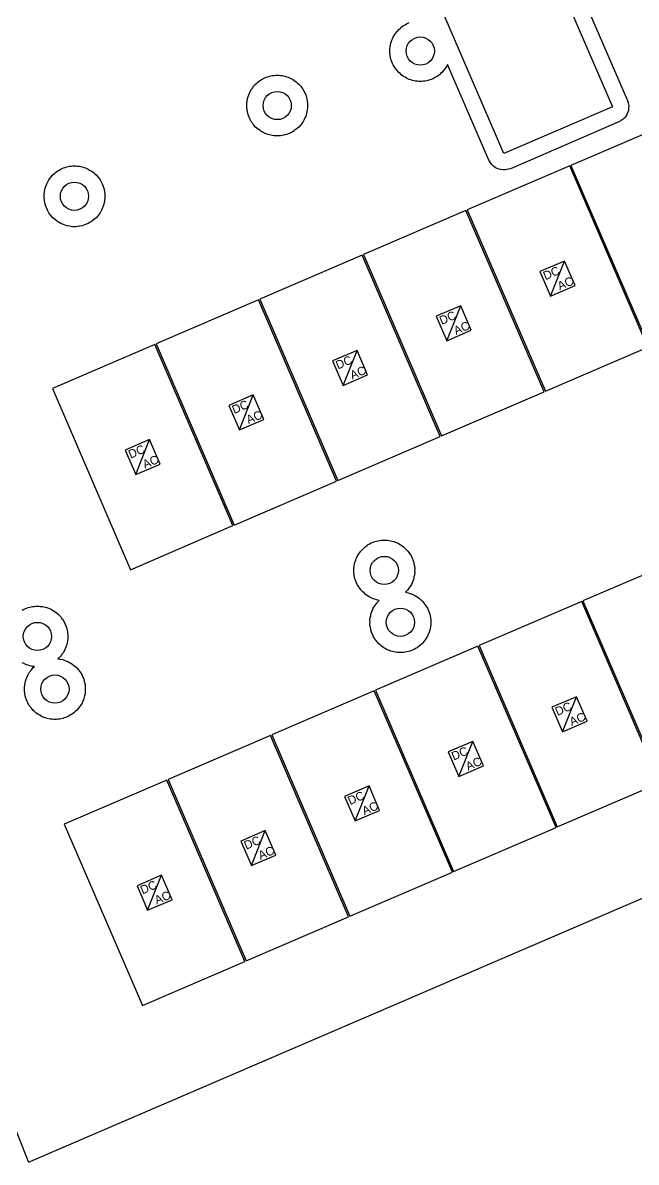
# Model space of a CAD drawing. Header units: feet. Extents: x -179 to 31, y -22 to 191.
# Drawn here: x -46.22 to -27.37, y 51.33 to 86.37 of the extents above; entities that cross this region are included whole.
import ezdxf

# ---------------------------------------------------------------- set-up
doc = ezdxf.new("R2010")
doc.units = ezdxf.units.FT
for name, color, linetype in [('Buildings', 7, 'CONTINUOUS'), ('Modules', 7, 'CONTINUOUS'), ('Obstructions', 7, 'CONTINUOUS'), ('Setbacks', 7, 'CONTINUOUS')]:
    doc.layers.add(name, color=color, linetype=linetype)

msp = doc.modelspace()

# ---------------------------------------------------------------- linework, layer by layer
at = {"layer": 'Buildings', "color": 252}
for p, q in [((-65.843, 100.936), (-46.04, 51.328)), ((-46.04, 51.328), (-7.064, 68.106))]:
    msp.add_line(p, q, dxfattribs=at)
at = {"layer": 'Modules', "color": 254}
for p, q in [((-26.222, 83.34), (-29.371, 81.984)), ((-29.409, 81.97), (-32.558, 80.615)), ((-27.008, 76.394), (-29.409, 81.97)), ((-29.371, 81.984), (-26.971, 76.408)), ((-32.558, 80.615), (-30.157, 75.038)), ((-32.599, 80.597), (-35.748, 79.241)), ((-30.198, 75.021), (-32.599, 80.597)), ((-35.785, 79.224), (-38.934, 77.868)), ((-33.385, 73.648), (-35.785, 79.224)), ((-35.748, 79.241), (-33.347, 73.665)), ((-29.569, 79.043), (-30.322, 78.719)), ((-29.998, 77.966), (-29.569, 79.043)), ((-29.244, 78.29), (-29.569, 79.043)), ((-30.322, 78.719), (-29.998, 77.966)), ((-29.998, 77.966), (-29.244, 78.29)), ((-38.972, 77.854), (-42.121, 76.499)), ((-36.571, 72.278), (-38.972, 77.854)), ((-38.934, 77.868), (-36.534, 72.292)), ((-32.758, 77.67), (-33.512, 77.346)), ((-33.187, 76.592), (-32.758, 77.67)), ((-32.434, 76.917), (-32.758, 77.67)), ((-33.512, 77.346), (-33.187, 76.592)), ((-33.187, 76.592), (-32.434, 76.917)), ((-42.159, 76.481), (-45.308, 75.125)), ((-39.758, 70.905), (-42.159, 76.481)), ((-42.121, 76.499), (-39.72, 70.922)), ((-35.945, 76.297), (-36.698, 75.972)), ((-36.374, 75.219), (-35.945, 76.297)), ((-35.621, 75.543), (-35.945, 76.297)), ((-30.157, 75.038), (-27.008, 76.394)), ((-36.698, 75.972), (-36.374, 75.219)), ((-36.374, 75.219), (-35.621, 75.543)), ((-45.308, 75.125), (-42.907, 69.549)), ((-33.347, 73.665), (-30.198, 75.021)), ((-39.132, 74.927), (-39.885, 74.603)), ((-39.561, 73.849), (-39.132, 74.927)), ((-38.807, 74.174), (-39.132, 74.927)), ((-39.885, 74.603), (-39.561, 73.849)), ((-39.561, 73.849), (-38.807, 74.174)), ((-36.534, 72.292), (-33.385, 73.648)), ((-42.318, 73.554), (-43.072, 73.23)), ((-42.747, 72.476), (-42.318, 73.554)), ((-41.994, 72.801), (-42.318, 73.554)), ((-43.072, 73.23), (-42.747, 72.476)), ((-42.747, 72.476), (-41.994, 72.801)), ((-39.72, 70.922), (-36.571, 72.278)), ((-42.907, 69.549), (-39.758, 70.905)), ((-25.855, 69.944), (-29.004, 68.588)), ((-29.041, 68.57), (-32.19, 67.215)), ((-26.641, 62.994), (-29.041, 68.57)), ((-29.004, 68.588), (-26.603, 63.012)), ((-32.228, 67.197), (-35.377, 65.841)), ((-29.827, 61.621), (-32.228, 67.197)), ((-32.19, 67.215), (-29.79, 61.638)), ((-35.415, 65.828), (-38.564, 64.472)), ((-33.014, 60.251), (-35.415, 65.828)), ((-35.377, 65.841), (-32.976, 60.265)), ((-29.201, 65.643), (-29.954, 65.319)), ((-29.63, 64.566), (-29.201, 65.643)), ((-28.877, 64.89), (-29.201, 65.643)), ((-29.954, 65.319), (-29.63, 64.566)), ((-29.63, 64.566), (-28.877, 64.89)), ((-38.604, 64.454), (-41.753, 63.099)), ((-36.204, 58.878), (-38.604, 64.454)), ((-38.564, 64.472), (-36.163, 58.896)), ((-32.388, 64.27), (-33.141, 63.946)), ((-32.817, 63.192), (-32.388, 64.27)), ((-32.063, 63.517), (-32.388, 64.27)), ((-33.141, 63.946), (-32.817, 63.192)), ((-32.817, 63.192), (-32.063, 63.517)), ((-41.791, 63.081), (-44.94, 61.725)), ((-39.39, 57.505), (-41.791, 63.081)), ((-41.753, 63.099), (-39.353, 57.522)), ((-35.574, 62.9), (-36.328, 62.576)), ((-36.003, 61.823), (-35.574, 62.9)), ((-35.25, 62.147), (-35.574, 62.9)), ((-29.79, 61.638), (-26.641, 62.994)), ((-36.328, 62.576), (-36.003, 61.823)), ((-36.003, 61.823), (-35.25, 62.147)), ((-44.94, 61.725), (-42.539, 56.149)), ((-38.764, 61.527), (-39.517, 61.203)), ((-39.193, 60.449), (-38.764, 61.527)), ((-38.44, 60.774), (-38.764, 61.527)), ((-32.976, 60.265), (-29.827, 61.621)), ((-39.517, 61.203), (-39.193, 60.449)), ((-39.193, 60.449), (-38.44, 60.774)), ((-41.951, 60.154), (-42.704, 59.83)), ((-42.38, 59.076), (-41.951, 60.154)), ((-41.626, 59.401), (-41.951, 60.154)), ((-36.163, 58.896), (-33.014, 60.251)), ((-42.704, 59.83), (-42.38, 59.076)), ((-42.38, 59.076), (-41.626, 59.401)), ((-39.353, 57.522), (-36.204, 58.878)), ((-42.539, 56.149), (-39.39, 57.505))]:
    msp.add_line(p, q, dxfattribs=at)
at = {"layer": 'Obstructions', "color": 252}
for p, q in [((-30.983, 90.484), (-28.096, 83.782)), ((-31.429, 82.346), (-34.315, 89.048)), ((-28.096, 83.782), (-31.429, 82.346))]:
    msp.add_line(p, q, dxfattribs=at)
for centre in [(-34, 85.502), (-38.398, 83.826), (-44.628, 81.035), (-35.106, 69.527), (-34.613, 67.935), (-45.766, 67.497), (-45.229, 65.879)]:
    msp.add_circle(centre, 0.434, dxfattribs=at)
at = {"layer": 'Setbacks', "color": 2}
for p, q in [((-30.52, 90.683), (-27.634, 83.981)), ((-34.624, 86.195), (-34.587, 86.231)), ((-34.587, 86.231), (-34.586, 86.232)), ((-34.586, 86.232), (-34.513, 86.285)), ((-34.513, 86.285), (-34.512, 86.285)), ((-34.512, 86.285), (-34.466, 86.309)), ((-34.466, 86.309), (-34.422, 86.337)), ((-34.422, 86.338), (-34.339, 86.375)), ((-34.422, 86.337), (-34.422, 86.338)), ((-34.875, 85.835), (-34.851, 85.881)), ((-34.851, 85.881), (-34.833, 85.93)), ((-34.833, 85.93), (-34.832, 85.93)), ((-34.832, 85.93), (-34.787, 86.009)), ((-34.787, 86.009), (-34.754, 86.05)), ((-34.787, 86.009), (-34.787, 86.009)), ((-34.754, 86.05), (-34.725, 86.093)), ((-34.725, 86.094), (-34.664, 86.161)), ((-34.725, 86.093), (-34.725, 86.094)), ((-34.664, 86.162), (-34.624, 86.195)), ((-34.664, 86.161), (-34.664, 86.162)), ((-34.935, 85.555), (-34.925, 85.645)), ((-34.935, 85.554), (-34.935, 85.555)), ((-34.932, 85.502), (-34.935, 85.554)), ((-34.925, 85.645), (-34.912, 85.696)), ((-34.925, 85.645), (-34.925, 85.645)), ((-34.912, 85.696), (-34.903, 85.747)), ((-34.903, 85.748), (-34.875, 85.834)), ((-34.903, 85.747), (-34.903, 85.748)), ((-34.875, 85.834), (-34.875, 85.835)), ((-34.935, 85.45), (-34.932, 85.502)), ((-34.935, 85.449), (-34.935, 85.45)), ((-34.925, 85.359), (-34.935, 85.449)), ((-34.912, 85.308), (-34.925, 85.359)), ((-34.925, 85.359), (-34.925, 85.359)), ((-34.903, 85.257), (-34.912, 85.308)), ((-34.903, 85.256), (-34.903, 85.257)), ((-34.875, 85.17), (-34.903, 85.256)), ((-34.875, 85.169), (-34.875, 85.17)), ((-34.851, 85.123), (-34.875, 85.169)), ((-34.833, 85.074), (-34.851, 85.123)), ((-34.832, 85.074), (-34.833, 85.074)), ((-34.787, 84.995), (-34.832, 85.074)), ((-34.754, 84.954), (-34.787, 84.995)), ((-34.787, 84.995), (-34.787, 84.995)), ((-34.725, 84.91), (-34.754, 84.954)), ((-34.664, 84.843), (-34.725, 84.91)), ((-34.725, 84.91), (-34.725, 84.91)), ((-34.664, 84.842), (-34.664, 84.843)), ((-34.624, 84.809), (-34.664, 84.842)), ((-34.587, 84.773), (-34.624, 84.809)), ((-33.376, 84.809), (-33.413, 84.773)), ((-33.336, 84.842), (-33.376, 84.809)), ((-33.275, 84.91), (-33.336, 84.843)), ((-33.336, 84.843), (-33.336, 84.842)), ((-33.274, 84.91), (-33.275, 84.91)), ((-33.246, 84.954), (-33.274, 84.91)), ((-33.213, 84.995), (-33.246, 84.954)), ((-33.168, 85.074), (-33.213, 84.995)), ((-33.213, 84.995), (-33.213, 84.995)), ((-33.167, 85.074), (-33.168, 85.074)), ((-33.16, 85.093), (-33.167, 85.074)), ((-31.891, 82.147), (-33.16, 85.093)), ((-39.123, 84.418), (-39.062, 84.485)), ((-39.062, 84.485), (-39.021, 84.518)), ((-39.062, 84.485), (-39.062, 84.485)), ((-39.021, 84.518), (-38.984, 84.555)), ((-38.984, 84.555), (-38.911, 84.609)), ((-38.984, 84.555), (-38.984, 84.555)), ((-38.911, 84.609), (-38.91, 84.609)), ((-38.91, 84.609), (-38.864, 84.633)), ((-38.864, 84.633), (-38.82, 84.661)), ((-38.82, 84.661), (-38.819, 84.661)), ((-38.819, 84.661), (-38.737, 84.698)), ((-38.737, 84.698), (-38.736, 84.698)), ((-38.736, 84.698), (-38.686, 84.712)), ((-38.686, 84.712), (-38.637, 84.731)), ((-38.637, 84.731), (-38.636, 84.731)), ((-38.636, 84.731), (-38.548, 84.75)), ((-38.548, 84.75), (-38.547, 84.75)), ((-38.547, 84.75), (-38.495, 84.752)), ((-38.495, 84.752), (-38.444, 84.761)), ((-38.444, 84.761), (-38.443, 84.761)), ((-38.443, 84.761), (-38.352, 84.761)), ((-38.352, 84.761), (-38.352, 84.761)), ((-38.352, 84.761), (-38.3, 84.752)), ((-38.3, 84.752), (-38.248, 84.75)), ((-38.248, 84.75), (-38.248, 84.75)), ((-38.248, 84.75), (-38.159, 84.731)), ((-38.159, 84.731), (-38.158, 84.731)), ((-38.158, 84.731), (-38.11, 84.712)), ((-38.11, 84.712), (-38.059, 84.698)), ((-38.059, 84.698), (-38.059, 84.698)), ((-38.059, 84.698), (-37.976, 84.661)), ((-37.976, 84.661), (-37.976, 84.661)), ((-37.976, 84.661), (-37.932, 84.633)), ((-37.932, 84.633), (-37.885, 84.609)), ((-37.885, 84.609), (-37.885, 84.609)), ((-37.885, 84.609), (-37.811, 84.555)), ((-37.811, 84.555), (-37.811, 84.555)), ((-37.811, 84.555), (-37.774, 84.518)), ((-37.774, 84.518), (-37.734, 84.485)), ((-37.734, 84.485), (-37.733, 84.485)), ((-37.733, 84.485), (-37.673, 84.418)), ((-34.586, 84.772), (-34.587, 84.773)), ((-34.513, 84.719), (-34.586, 84.772)), ((-34.512, 84.719), (-34.513, 84.719)), ((-34.466, 84.695), (-34.512, 84.719)), ((-34.422, 84.667), (-34.466, 84.695)), ((-34.422, 84.666), (-34.422, 84.667)), ((-34.339, 84.629), (-34.422, 84.666)), ((-34.338, 84.629), (-34.339, 84.629)), ((-34.288, 84.616), (-34.338, 84.629)), ((-34.239, 84.597), (-34.288, 84.616)), ((-34.15, 84.578), (-34.239, 84.597)), ((-34.239, 84.597), (-34.239, 84.597)), ((-34.149, 84.578), (-34.15, 84.578)), ((-34.097, 84.575), (-34.149, 84.578)), ((-34.046, 84.567), (-34.097, 84.575)), ((-34.045, 84.567), (-34.046, 84.567)), ((-33.955, 84.567), (-34.045, 84.567)), ((-33.954, 84.567), (-33.955, 84.567)), ((-33.903, 84.575), (-33.954, 84.567)), ((-33.85, 84.578), (-33.903, 84.575)), ((-33.761, 84.597), (-33.85, 84.578)), ((-33.85, 84.578), (-33.85, 84.578)), ((-33.712, 84.616), (-33.761, 84.597)), ((-33.761, 84.597), (-33.761, 84.597)), ((-33.662, 84.629), (-33.712, 84.616)), ((-33.661, 84.629), (-33.662, 84.629)), ((-33.578, 84.666), (-33.661, 84.629)), ((-33.534, 84.695), (-33.578, 84.667)), ((-33.578, 84.667), (-33.578, 84.666)), ((-33.488, 84.719), (-33.534, 84.695)), ((-33.487, 84.719), (-33.488, 84.719)), ((-33.414, 84.772), (-33.487, 84.719)), ((-33.413, 84.773), (-33.414, 84.772)), ((-39.301, 84.071), (-39.273, 84.158)), ((-39.273, 84.158), (-39.249, 84.205)), ((-39.273, 84.158), (-39.273, 84.158)), ((-39.249, 84.205), (-39.23, 84.253)), ((-39.23, 84.254), (-39.185, 84.332)), ((-39.23, 84.253), (-39.23, 84.254)), ((-39.185, 84.332), (-39.184, 84.333)), ((-39.184, 84.333), (-39.152, 84.373)), ((-39.152, 84.373), (-39.123, 84.417)), ((-39.123, 84.417), (-39.123, 84.418)), ((-37.673, 84.418), (-37.672, 84.417)), ((-37.672, 84.417), (-37.644, 84.373)), ((-37.644, 84.373), (-37.611, 84.333)), ((-37.611, 84.333), (-37.611, 84.332)), ((-37.611, 84.332), (-37.565, 84.254)), ((-37.565, 84.254), (-37.565, 84.253)), ((-37.565, 84.253), (-37.546, 84.205)), ((-37.546, 84.205), (-37.523, 84.158)), ((-37.523, 84.158), (-37.523, 84.158)), ((-37.523, 84.158), (-37.494, 84.071)), ((-39.332, 83.878), (-39.323, 83.968)), ((-39.33, 83.826), (-39.332, 83.878)), ((-39.332, 83.878), (-39.332, 83.878)), ((-39.332, 83.774), (-39.33, 83.826)), ((-39.332, 83.773), (-39.332, 83.774)), ((-39.323, 83.683), (-39.332, 83.773)), ((-39.323, 83.969), (-39.309, 84.019)), ((-39.323, 83.968), (-39.323, 83.969)), ((-39.309, 84.019), (-39.301, 84.071)), ((-39.301, 84.071), (-39.301, 84.071)), ((-37.494, 84.071), (-37.494, 84.071)), ((-37.494, 84.071), (-37.486, 84.019)), ((-37.486, 84.019), (-37.473, 83.969)), ((-37.473, 83.969), (-37.473, 83.968)), ((-37.473, 83.968), (-37.463, 83.878)), ((-37.463, 83.773), (-37.473, 83.683)), ((-37.463, 83.878), (-37.466, 83.826)), ((-37.466, 83.826), (-37.463, 83.774)), ((-37.463, 83.878), (-37.463, 83.878)), ((-37.463, 83.774), (-37.463, 83.773)), ((-27.634, 83.981), (-27.634, 83.981)), ((-27.634, 83.981), (-27.634, 83.981)), ((-27.634, 83.981), (-27.634, 83.98)), ((-27.634, 83.98), (-27.616, 83.908)), ((-27.616, 83.908), (-27.595, 83.829)), ((-27.6, 83.755), (-27.605, 83.672)), ((-27.595, 83.828), (-27.6, 83.755)), ((-27.595, 83.829), (-27.595, 83.828)), ((-27.595, 83.828), (-27.595, 83.828)), ((-27.595, 83.828), (-27.595, 83.828)), ((-39.323, 83.682), (-39.323, 83.683)), ((-39.309, 83.632), (-39.323, 83.682)), ((-39.301, 83.58), (-39.309, 83.632)), ((-39.273, 83.494), (-39.301, 83.58)), ((-39.301, 83.58), (-39.301, 83.58)), ((-39.273, 83.493), (-39.273, 83.494)), ((-39.249, 83.447), (-39.273, 83.493)), ((-39.23, 83.398), (-39.249, 83.447)), ((-37.546, 83.447), (-37.565, 83.398)), ((-37.523, 83.493), (-37.546, 83.447)), ((-37.494, 83.58), (-37.523, 83.494)), ((-37.523, 83.494), (-37.523, 83.493)), ((-37.486, 83.632), (-37.494, 83.58)), ((-37.494, 83.58), (-37.494, 83.58)), ((-37.473, 83.682), (-37.486, 83.632)), ((-37.473, 83.683), (-37.473, 83.682)), ((-27.764, 83.404), (-27.765, 83.403)), ((-27.715, 83.463), (-27.764, 83.404)), ((-27.764, 83.404), (-27.764, 83.404)), ((-27.764, 83.404), (-27.764, 83.404)), ((-27.664, 83.524), (-27.715, 83.463)), ((-27.663, 83.525), (-27.664, 83.525)), ((-27.664, 83.525), (-27.664, 83.525)), ((-27.664, 83.525), (-27.664, 83.524)), ((-27.633, 83.601), (-27.663, 83.525)), ((-27.606, 83.671), (-27.633, 83.601)), ((-27.605, 83.672), (-27.606, 83.671)), ((-27.606, 83.671), (-27.606, 83.671)), ((-27.606, 83.671), (-27.606, 83.671)), ((-39.23, 83.397), (-39.23, 83.398)), ((-39.185, 83.319), (-39.23, 83.397)), ((-39.184, 83.318), (-39.185, 83.319)), ((-39.152, 83.278), (-39.184, 83.318)), ((-39.123, 83.234), (-39.152, 83.278)), ((-39.062, 83.166), (-39.123, 83.234)), ((-39.123, 83.234), (-39.123, 83.234)), ((-39.021, 83.133), (-39.062, 83.166)), ((-39.062, 83.166), (-39.062, 83.166)), ((-38.984, 83.096), (-39.021, 83.133)), ((-38.911, 83.043), (-38.984, 83.096)), ((-38.984, 83.096), (-38.984, 83.096)), ((-37.811, 83.096), (-37.885, 83.043)), ((-37.774, 83.133), (-37.811, 83.096)), ((-37.811, 83.096), (-37.811, 83.096)), ((-37.734, 83.166), (-37.774, 83.133)), ((-37.733, 83.166), (-37.734, 83.166)), ((-37.673, 83.234), (-37.733, 83.166)), ((-37.672, 83.234), (-37.673, 83.234)), ((-37.644, 83.278), (-37.672, 83.234)), ((-37.611, 83.318), (-37.644, 83.278)), ((-37.565, 83.397), (-37.611, 83.319)), ((-37.611, 83.319), (-37.611, 83.318)), ((-37.565, 83.398), (-37.565, 83.397)), ((-27.897, 83.32), (-31.23, 81.884)), ((-27.831, 83.361), (-27.897, 83.32)), ((-27.897, 83.32), (-27.897, 83.32)), ((-27.765, 83.403), (-27.831, 83.361)), ((-38.91, 83.042), (-38.911, 83.043)), ((-38.864, 83.019), (-38.91, 83.042)), ((-38.82, 82.99), (-38.864, 83.019)), ((-38.819, 82.99), (-38.82, 82.99)), ((-38.737, 82.953), (-38.819, 82.99)), ((-38.736, 82.953), (-38.737, 82.953)), ((-38.686, 82.939), (-38.736, 82.953)), ((-38.637, 82.921), (-38.686, 82.939)), ((-38.636, 82.921), (-38.637, 82.921)), ((-38.548, 82.902), (-38.636, 82.921)), ((-38.547, 82.902), (-38.548, 82.902)), ((-38.495, 82.899), (-38.547, 82.902)), ((-38.444, 82.891), (-38.495, 82.899)), ((-38.443, 82.891), (-38.444, 82.891)), ((-38.352, 82.891), (-38.443, 82.891)), ((-38.3, 82.899), (-38.352, 82.891)), ((-38.352, 82.891), (-38.352, 82.891)), ((-38.248, 82.902), (-38.3, 82.899)), ((-38.159, 82.921), (-38.248, 82.902)), ((-38.248, 82.902), (-38.248, 82.902)), ((-38.158, 82.921), (-38.159, 82.921)), ((-38.11, 82.939), (-38.158, 82.921)), ((-38.059, 82.953), (-38.11, 82.939)), ((-37.976, 82.99), (-38.059, 82.953)), ((-38.059, 82.953), (-38.059, 82.953)), ((-37.932, 83.019), (-37.976, 82.99)), ((-37.976, 82.99), (-37.976, 82.99)), ((-37.885, 83.042), (-37.932, 83.019)), ((-37.885, 83.043), (-37.885, 83.042)), ((-31.85, 82.081), (-31.891, 82.147)), ((-31.891, 82.147), (-31.891, 82.147)), ((-31.807, 82.015), (-31.85, 82.081)), ((-31.807, 82.014), (-31.807, 82.015)), ((-31.748, 81.965), (-31.807, 82.014)), ((-31.807, 82.014), (-31.807, 82.014)), ((-31.807, 82.014), (-31.807, 82.014)), ((-45.353, 81.627), (-45.293, 81.695)), ((-45.293, 81.695), (-45.292, 81.695)), ((-45.292, 81.695), (-45.252, 81.728)), ((-45.252, 81.728), (-45.215, 81.765)), ((-45.215, 81.765), (-45.214, 81.765)), ((-45.214, 81.765), (-45.141, 81.818)), ((-45.141, 81.819), (-45.094, 81.842)), ((-45.141, 81.818), (-45.141, 81.819)), ((-45.094, 81.842), (-45.05, 81.871)), ((-45.05, 81.871), (-44.967, 81.908)), ((-45.05, 81.871), (-45.05, 81.871)), ((-44.967, 81.908), (-44.966, 81.908)), ((-44.966, 81.908), (-44.916, 81.922)), ((-44.916, 81.922), (-44.867, 81.94)), ((-44.867, 81.94), (-44.778, 81.959)), ((-44.867, 81.94), (-44.867, 81.94)), ((-44.778, 81.959), (-44.725, 81.962)), ((-44.778, 81.959), (-44.778, 81.959)), ((-44.725, 81.962), (-44.674, 81.97)), ((-44.674, 81.97), (-44.673, 81.97)), ((-44.673, 81.97), (-44.583, 81.97)), ((-44.583, 81.97), (-44.582, 81.97)), ((-44.582, 81.97), (-44.531, 81.962)), ((-44.531, 81.962), (-44.479, 81.959)), ((-44.479, 81.959), (-44.478, 81.959)), ((-44.478, 81.959), (-44.389, 81.94)), ((-44.389, 81.94), (-44.389, 81.94)), ((-44.389, 81.94), (-44.34, 81.922)), ((-44.34, 81.922), (-44.29, 81.908)), ((-44.29, 81.908), (-44.289, 81.908)), ((-44.289, 81.908), (-44.206, 81.871)), ((-44.206, 81.871), (-44.206, 81.871)), ((-44.206, 81.871), (-44.162, 81.842)), ((-44.162, 81.842), (-44.116, 81.819)), ((-44.116, 81.819), (-44.115, 81.818)), ((-44.115, 81.818), (-44.042, 81.765)), ((-44.042, 81.765), (-44.041, 81.765)), ((-44.041, 81.765), (-44.005, 81.728)), ((-44.005, 81.728), (-43.964, 81.695)), ((-43.964, 81.695), (-43.964, 81.695)), ((-43.964, 81.695), (-43.903, 81.627)), ((-31.686, 81.914), (-31.748, 81.965)), ((-31.686, 81.913), (-31.686, 81.914)), ((-31.686, 81.914), (-31.686, 81.914)), ((-31.686, 81.914), (-31.686, 81.914)), ((-31.61, 81.883), (-31.686, 81.913)), ((-31.54, 81.856), (-31.61, 81.883)), ((-31.539, 81.855), (-31.54, 81.856)), ((-31.54, 81.856), (-31.54, 81.856)), ((-31.54, 81.856), (-31.54, 81.856)), ((-31.456, 81.85), (-31.539, 81.855)), ((-31.383, 81.845), (-31.456, 81.85)), ((-31.382, 81.845), (-31.383, 81.845)), ((-31.383, 81.845), (-31.383, 81.845)), ((-31.383, 81.845), (-31.383, 81.845)), ((-31.305, 81.865), (-31.382, 81.845)), ((-31.23, 81.884), (-31.305, 81.865)), ((-31.23, 81.884), (-31.23, 81.884)), ((-31.23, 81.884), (-31.23, 81.884)), ((-45.531, 81.281), (-45.503, 81.367)), ((-45.503, 81.368), (-45.479, 81.414)), ((-45.503, 81.367), (-45.503, 81.368)), ((-45.479, 81.414), (-45.461, 81.463)), ((-45.461, 81.463), (-45.46, 81.464)), ((-45.46, 81.464), (-45.415, 81.542)), ((-45.415, 81.543), (-45.382, 81.583)), ((-45.415, 81.542), (-45.415, 81.543)), ((-45.382, 81.583), (-45.354, 81.627)), ((-45.354, 81.627), (-45.353, 81.627)), ((-43.903, 81.627), (-43.903, 81.627)), ((-43.903, 81.627), (-43.874, 81.583)), ((-43.874, 81.583), (-43.841, 81.543)), ((-43.841, 81.543), (-43.841, 81.542)), ((-43.841, 81.542), (-43.796, 81.464)), ((-43.796, 81.464), (-43.795, 81.463)), ((-43.795, 81.463), (-43.777, 81.414)), ((-43.777, 81.414), (-43.753, 81.368)), ((-43.753, 81.368), (-43.753, 81.367)), ((-43.753, 81.367), (-43.725, 81.281)), ((-45.563, 81.088), (-45.553, 81.178)), ((-45.563, 81.087), (-45.563, 81.088)), ((-45.56, 81.035), (-45.563, 81.087)), ((-45.563, 80.983), (-45.56, 81.035)), ((-45.553, 80.892), (-45.563, 80.983)), ((-45.563, 80.983), (-45.563, 80.983)), ((-45.553, 81.179), (-45.54, 81.229)), ((-45.553, 81.178), (-45.553, 81.179)), ((-45.54, 81.229), (-45.531, 81.281)), ((-45.531, 81.281), (-45.531, 81.281)), ((-43.725, 81.281), (-43.725, 81.281)), ((-43.725, 81.281), (-43.717, 81.229)), ((-43.717, 81.229), (-43.703, 81.179)), ((-43.703, 81.179), (-43.703, 81.178)), ((-43.703, 81.178), (-43.693, 81.088)), ((-43.693, 80.983), (-43.703, 80.892)), ((-43.693, 81.087), (-43.696, 81.035)), ((-43.696, 81.035), (-43.693, 80.983)), ((-43.693, 81.088), (-43.693, 81.087)), ((-43.693, 80.983), (-43.693, 80.983)), ((-45.54, 80.842), (-45.553, 80.892)), ((-45.553, 80.892), (-45.553, 80.892)), ((-45.531, 80.79), (-45.54, 80.842)), ((-45.503, 80.703), (-45.531, 80.79)), ((-45.531, 80.79), (-45.531, 80.79)), ((-45.479, 80.656), (-45.503, 80.703)), ((-45.503, 80.703), (-45.503, 80.703)), ((-45.461, 80.608), (-45.479, 80.656)), ((-45.46, 80.607), (-45.461, 80.608)), ((-45.415, 80.529), (-45.46, 80.607)), ((-43.796, 80.607), (-43.841, 80.529)), ((-43.795, 80.608), (-43.796, 80.607)), ((-43.777, 80.656), (-43.795, 80.608)), ((-43.753, 80.703), (-43.777, 80.656)), ((-43.725, 80.79), (-43.753, 80.703)), ((-43.753, 80.703), (-43.753, 80.703)), ((-43.717, 80.842), (-43.725, 80.79)), ((-43.725, 80.79), (-43.725, 80.79)), ((-43.703, 80.892), (-43.717, 80.842)), ((-43.703, 80.892), (-43.703, 80.892)), ((-45.415, 80.528), (-45.415, 80.529)), ((-45.382, 80.488), (-45.415, 80.528)), ((-45.354, 80.444), (-45.382, 80.488)), ((-45.353, 80.443), (-45.354, 80.444)), ((-45.293, 80.376), (-45.353, 80.443)), ((-45.292, 80.376), (-45.293, 80.376)), ((-45.252, 80.343), (-45.292, 80.376)), ((-45.215, 80.306), (-45.252, 80.343)), ((-45.214, 80.306), (-45.215, 80.306)), ((-45.141, 80.252), (-45.214, 80.306)), ((-45.094, 80.228), (-45.141, 80.252)), ((-45.141, 80.252), (-45.141, 80.252)), ((-44.116, 80.252), (-44.162, 80.228)), ((-44.115, 80.252), (-44.116, 80.252)), ((-44.042, 80.306), (-44.115, 80.252)), ((-44.041, 80.306), (-44.042, 80.306)), ((-44.005, 80.343), (-44.041, 80.306)), ((-43.964, 80.376), (-44.005, 80.343)), ((-43.903, 80.443), (-43.964, 80.376)), ((-43.964, 80.376), (-43.964, 80.376)), ((-43.874, 80.488), (-43.903, 80.444)), ((-43.903, 80.444), (-43.903, 80.443)), ((-43.841, 80.528), (-43.874, 80.488)), ((-43.841, 80.529), (-43.841, 80.528)), ((-45.05, 80.2), (-45.094, 80.228)), ((-44.967, 80.163), (-45.05, 80.2)), ((-45.05, 80.2), (-45.05, 80.2)), ((-44.966, 80.163), (-44.967, 80.163)), ((-44.916, 80.149), (-44.966, 80.163)), ((-44.867, 80.13), (-44.916, 80.149)), ((-44.778, 80.111), (-44.867, 80.13)), ((-44.867, 80.13), (-44.867, 80.13)), ((-44.725, 80.109), (-44.778, 80.111)), ((-44.778, 80.111), (-44.778, 80.111)), ((-44.674, 80.1), (-44.725, 80.109)), ((-44.673, 80.1), (-44.674, 80.1)), ((-44.583, 80.1), (-44.673, 80.1)), ((-44.582, 80.1), (-44.583, 80.1)), ((-44.531, 80.109), (-44.582, 80.1)), ((-44.479, 80.111), (-44.531, 80.109)), ((-44.478, 80.111), (-44.479, 80.111)), ((-44.389, 80.13), (-44.478, 80.111)), ((-44.34, 80.149), (-44.389, 80.13)), ((-44.389, 80.13), (-44.389, 80.13)), ((-44.29, 80.163), (-44.34, 80.149)), ((-44.289, 80.163), (-44.29, 80.163)), ((-44.206, 80.2), (-44.289, 80.163)), ((-44.162, 80.228), (-44.206, 80.2)), ((-44.206, 80.2), (-44.206, 80.2)), ((-35.345, 70.432), (-35.256, 70.451)), ((-35.256, 70.451), (-35.255, 70.451)), ((-35.255, 70.451), (-35.203, 70.454)), ((-35.203, 70.454), (-35.152, 70.462)), ((-35.152, 70.462), (-35.151, 70.462)), ((-35.151, 70.462), (-35.061, 70.462)), ((-35.061, 70.462), (-35.06, 70.462)), ((-35.06, 70.462), (-35.009, 70.454)), ((-35.009, 70.454), (-34.956, 70.451)), ((-34.956, 70.451), (-34.956, 70.451)), ((-34.956, 70.451), (-34.867, 70.432)), ((-35.86, 70.075), (-35.831, 70.119)), ((-35.831, 70.119), (-35.77, 70.187)), ((-35.831, 70.119), (-35.831, 70.119)), ((-35.77, 70.187), (-35.73, 70.22)), ((-35.77, 70.187), (-35.77, 70.187)), ((-35.73, 70.22), (-35.693, 70.257)), ((-35.693, 70.257), (-35.692, 70.257)), ((-35.692, 70.257), (-35.619, 70.31)), ((-35.619, 70.31), (-35.618, 70.311)), ((-35.618, 70.311), (-35.572, 70.334)), ((-35.572, 70.334), (-35.528, 70.363)), ((-35.528, 70.363), (-35.445, 70.4)), ((-35.528, 70.363), (-35.528, 70.363)), ((-35.445, 70.4), (-35.444, 70.4)), ((-35.444, 70.4), (-35.394, 70.413)), ((-35.394, 70.413), (-35.345, 70.432)), ((-35.345, 70.432), (-35.345, 70.432)), ((-34.867, 70.432), (-34.867, 70.432)), ((-34.867, 70.432), (-34.818, 70.413)), ((-34.818, 70.413), (-34.768, 70.4)), ((-34.768, 70.4), (-34.767, 70.4)), ((-34.767, 70.4), (-34.684, 70.363)), ((-34.684, 70.363), (-34.684, 70.363)), ((-34.684, 70.363), (-34.64, 70.334)), ((-34.64, 70.334), (-34.594, 70.311)), ((-34.594, 70.311), (-34.593, 70.31)), ((-34.593, 70.31), (-34.52, 70.257)), ((-34.52, 70.257), (-34.519, 70.257)), ((-34.519, 70.257), (-34.482, 70.22)), ((-34.482, 70.22), (-34.442, 70.187)), ((-34.442, 70.187), (-34.442, 70.187)), ((-34.442, 70.187), (-34.381, 70.119)), ((-34.381, 70.119), (-34.38, 70.119)), ((-34.38, 70.119), (-34.352, 70.075)), ((-36.018, 69.721), (-36.009, 69.772)), ((-36.009, 69.773), (-35.981, 69.859)), ((-36.009, 69.772), (-36.009, 69.773)), ((-35.981, 69.86), (-35.957, 69.906)), ((-35.981, 69.859), (-35.981, 69.86)), ((-35.957, 69.906), (-35.939, 69.955)), ((-35.939, 69.955), (-35.938, 69.955)), ((-35.938, 69.955), (-35.893, 70.034)), ((-35.893, 70.034), (-35.86, 70.075)), ((-35.893, 70.034), (-35.893, 70.034)), ((-34.352, 70.075), (-34.319, 70.034)), ((-34.319, 70.034), (-34.319, 70.034)), ((-34.319, 70.034), (-34.274, 69.955)), ((-34.274, 69.955), (-34.273, 69.955)), ((-34.273, 69.955), (-34.255, 69.906)), ((-34.255, 69.906), (-34.231, 69.86)), ((-34.231, 69.86), (-34.231, 69.859)), ((-34.231, 69.859), (-34.203, 69.773)), ((-34.203, 69.773), (-34.203, 69.772)), ((-34.203, 69.772), (-34.194, 69.721)), ((-36.041, 69.58), (-36.031, 69.67)), ((-36.041, 69.579), (-36.041, 69.58)), ((-36.038, 69.527), (-36.041, 69.579)), ((-36.041, 69.475), (-36.038, 69.527)), ((-36.031, 69.384), (-36.041, 69.475)), ((-36.041, 69.475), (-36.041, 69.475)), ((-36.031, 69.671), (-36.018, 69.721)), ((-36.031, 69.67), (-36.031, 69.671)), ((-34.194, 69.721), (-34.181, 69.671)), ((-34.181, 69.671), (-34.181, 69.67)), ((-34.181, 69.67), (-34.171, 69.58)), ((-34.171, 69.475), (-34.181, 69.384)), ((-34.171, 69.579), (-34.174, 69.527)), ((-34.174, 69.527), (-34.171, 69.475)), ((-34.171, 69.58), (-34.171, 69.579)), ((-34.171, 69.475), (-34.171, 69.475)), ((-36.018, 69.333), (-36.031, 69.384)), ((-36.031, 69.384), (-36.031, 69.384)), ((-36.009, 69.282), (-36.018, 69.333)), ((-36.009, 69.281), (-36.009, 69.282)), ((-35.981, 69.195), (-36.009, 69.281)), ((-35.957, 69.148), (-35.981, 69.195)), ((-35.981, 69.195), (-35.981, 69.195)), ((-35.939, 69.099), (-35.957, 69.148)), ((-35.938, 69.099), (-35.939, 69.099)), ((-35.893, 69.02), (-35.938, 69.099)), ((-34.274, 69.099), (-34.319, 69.02)), ((-34.273, 69.099), (-34.274, 69.099)), ((-34.255, 69.148), (-34.273, 69.099)), ((-34.231, 69.195), (-34.255, 69.148)), ((-34.203, 69.281), (-34.231, 69.195)), ((-34.231, 69.195), (-34.231, 69.195)), ((-34.194, 69.333), (-34.203, 69.282)), ((-34.203, 69.282), (-34.203, 69.281)), ((-34.181, 69.384), (-34.194, 69.333)), ((-34.181, 69.384), (-34.181, 69.384)), ((-35.86, 68.979), (-35.893, 69.02)), ((-35.893, 69.02), (-35.893, 69.02)), ((-35.831, 68.936), (-35.86, 68.979)), ((-35.831, 68.935), (-35.831, 68.936)), ((-35.77, 68.868), (-35.831, 68.935)), ((-35.73, 68.835), (-35.77, 68.868)), ((-35.77, 68.868), (-35.77, 68.868)), ((-35.693, 68.798), (-35.73, 68.835)), ((-35.692, 68.797), (-35.693, 68.798)), ((-35.619, 68.744), (-35.692, 68.797)), ((-35.618, 68.744), (-35.619, 68.744)), ((-35.572, 68.72), (-35.618, 68.744)), ((-35.528, 68.692), (-35.572, 68.72)), ((-35.445, 68.655), (-35.528, 68.692)), ((-35.528, 68.692), (-35.528, 68.692)), ((-34.442, 68.868), (-34.455, 68.857)), ((-34.455, 68.857), (-34.374, 68.84)), ((-34.381, 68.935), (-34.442, 68.868)), ((-34.442, 68.868), (-34.442, 68.868)), ((-34.38, 68.936), (-34.381, 68.935)), ((-34.352, 68.979), (-34.38, 68.936)), ((-34.374, 68.84), (-34.374, 68.84)), ((-34.374, 68.84), (-34.325, 68.821)), ((-34.319, 69.02), (-34.352, 68.979)), ((-34.325, 68.821), (-34.274, 68.808)), ((-34.319, 69.02), (-34.319, 69.02)), ((-34.274, 68.808), (-34.274, 68.807)), ((-34.274, 68.807), (-34.191, 68.771)), ((-34.191, 68.771), (-34.191, 68.77)), ((-34.191, 68.77), (-34.147, 68.742)), ((-34.147, 68.742), (-34.1, 68.718)), ((-34.1, 68.718), (-34.1, 68.718)), ((-34.1, 68.718), (-34.027, 68.665)), ((-46.188, 68.332), (-46.105, 68.369)), ((-46.105, 68.369), (-46.054, 68.383)), ((-46.105, 68.369), (-46.105, 68.369)), ((-46.054, 68.383), (-46.005, 68.402)), ((-46.005, 68.402), (-45.916, 68.421)), ((-46.005, 68.402), (-46.005, 68.402)), ((-45.916, 68.421), (-45.864, 68.423)), ((-45.916, 68.421), (-45.916, 68.421)), ((-45.864, 68.423), (-45.812, 68.432)), ((-45.812, 68.432), (-45.812, 68.432)), ((-45.812, 68.432), (-45.721, 68.432)), ((-45.721, 68.432), (-45.72, 68.432)), ((-45.72, 68.432), (-45.669, 68.423)), ((-45.669, 68.423), (-45.617, 68.421)), ((-45.617, 68.421), (-45.616, 68.421)), ((-45.616, 68.421), (-45.527, 68.402)), ((-45.527, 68.402), (-45.527, 68.402)), ((-45.527, 68.402), (-45.478, 68.383)), ((-45.478, 68.383), (-45.428, 68.369)), ((-45.428, 68.369), (-45.427, 68.369)), ((-45.427, 68.369), (-45.344, 68.332)), ((-35.464, 68.314), (-35.445, 68.363)), ((-35.444, 68.654), (-35.445, 68.655)), ((-35.445, 68.363), (-35.4, 68.442)), ((-35.445, 68.363), (-35.445, 68.363)), ((-35.394, 68.641), (-35.444, 68.654)), ((-35.4, 68.442), (-35.367, 68.483)), ((-35.4, 68.442), (-35.4, 68.442)), ((-35.345, 68.622), (-35.394, 68.641)), ((-35.367, 68.483), (-35.338, 68.526)), ((-35.264, 68.605), (-35.345, 68.622)), ((-35.345, 68.622), (-35.345, 68.622)), ((-35.338, 68.527), (-35.277, 68.594)), ((-35.338, 68.526), (-35.338, 68.527)), ((-35.277, 68.595), (-35.264, 68.605)), ((-35.277, 68.594), (-35.277, 68.595)), ((-34.027, 68.665), (-34.026, 68.664)), ((-34.026, 68.664), (-33.989, 68.627)), ((-33.989, 68.627), (-33.949, 68.595)), ((-33.949, 68.595), (-33.948, 68.594)), ((-33.948, 68.594), (-33.888, 68.527)), ((-33.888, 68.527), (-33.887, 68.526)), ((-33.887, 68.526), (-33.859, 68.483)), ((-33.859, 68.483), (-33.826, 68.442)), ((-33.826, 68.442), (-33.826, 68.442)), ((-33.826, 68.442), (-33.78, 68.363)), ((-33.78, 68.363), (-33.78, 68.363)), ((-33.78, 68.363), (-33.761, 68.314)), ((-46.232, 68.304), (-46.188, 68.332)), ((-46.188, 68.332), (-46.188, 68.332)), ((-45.344, 68.332), (-45.344, 68.332)), ((-45.344, 68.332), (-45.3, 68.304)), ((-45.3, 68.304), (-45.254, 68.28)), ((-45.254, 68.28), (-45.253, 68.28)), ((-45.253, 68.28), (-45.18, 68.226)), ((-45.18, 68.226), (-45.18, 68.226)), ((-45.18, 68.226), (-45.143, 68.189)), ((-45.143, 68.189), (-45.102, 68.156)), ((-45.102, 68.156), (-45.102, 68.156)), ((-45.102, 68.156), (-45.041, 68.088)), ((-45.041, 68.088), (-45.041, 68.088)), ((-45.041, 68.088), (-45.012, 68.044)), ((-45.012, 68.044), (-44.979, 68.004)), ((-44.979, 68.004), (-44.979, 68.003)), ((-44.979, 68.003), (-44.934, 67.925)), ((-35.547, 67.987), (-35.538, 68.078)), ((-35.545, 67.935), (-35.547, 67.987)), ((-35.547, 67.987), (-35.547, 67.987)), ((-35.538, 68.078), (-35.524, 68.129)), ((-35.538, 68.078), (-35.538, 68.078)), ((-35.524, 68.129), (-35.516, 68.18)), ((-35.516, 68.181), (-35.488, 68.267)), ((-35.516, 68.18), (-35.516, 68.181)), ((-35.488, 68.267), (-35.464, 68.314)), ((-35.488, 68.267), (-35.488, 68.267)), ((-33.761, 68.314), (-33.738, 68.267)), ((-33.738, 68.267), (-33.738, 68.267)), ((-33.738, 68.267), (-33.71, 68.181)), ((-33.71, 68.181), (-33.709, 68.18)), ((-33.709, 68.18), (-33.701, 68.129)), ((-33.701, 68.129), (-33.688, 68.078)), ((-33.688, 68.078), (-33.688, 68.078)), ((-33.688, 68.078), (-33.678, 67.987)), ((-33.678, 67.987), (-33.681, 67.935)), ((-33.678, 67.987), (-33.678, 67.987)), ((-44.934, 67.925), (-44.934, 67.924)), ((-44.934, 67.924), (-44.915, 67.876)), ((-44.915, 67.876), (-44.891, 67.829)), ((-44.891, 67.829), (-44.891, 67.829)), ((-44.891, 67.829), (-44.863, 67.742)), ((-44.863, 67.742), (-44.863, 67.742)), ((-44.863, 67.742), (-44.855, 67.69)), ((-44.855, 67.69), (-44.841, 67.64)), ((-44.841, 67.64), (-44.841, 67.639)), ((-44.841, 67.639), (-44.832, 67.549)), ((-35.547, 67.883), (-35.545, 67.935)), ((-35.547, 67.882), (-35.547, 67.883)), ((-35.538, 67.792), (-35.547, 67.882)), ((-35.538, 67.791), (-35.538, 67.792)), ((-35.524, 67.741), (-35.538, 67.791)), ((-35.516, 67.69), (-35.524, 67.741)), ((-35.516, 67.689), (-35.516, 67.69)), ((-35.488, 67.603), (-35.516, 67.689)), ((-33.71, 67.689), (-33.738, 67.603)), ((-33.709, 67.69), (-33.71, 67.689)), ((-33.701, 67.741), (-33.709, 67.69)), ((-33.688, 67.791), (-33.701, 67.741)), ((-33.678, 67.882), (-33.688, 67.792)), ((-33.688, 67.792), (-33.688, 67.791)), ((-33.681, 67.935), (-33.678, 67.883)), ((-33.678, 67.883), (-33.678, 67.882)), ((-44.855, 67.303), (-44.863, 67.251)), ((-44.841, 67.353), (-44.855, 67.303)), ((-44.832, 67.444), (-44.841, 67.354)), ((-44.841, 67.354), (-44.841, 67.353)), ((-44.832, 67.549), (-44.834, 67.497)), ((-44.834, 67.497), (-44.832, 67.444)), ((-44.832, 67.549), (-44.832, 67.549)), ((-44.832, 67.444), (-44.832, 67.444)), ((-35.488, 67.602), (-35.488, 67.603)), ((-35.464, 67.556), (-35.488, 67.602)), ((-35.445, 67.507), (-35.464, 67.556)), ((-35.4, 67.428), (-35.445, 67.507)), ((-35.445, 67.507), (-35.445, 67.507)), ((-35.367, 67.387), (-35.4, 67.428)), ((-35.4, 67.428), (-35.4, 67.428)), ((-35.338, 67.343), (-35.367, 67.387)), ((-35.277, 67.275), (-35.338, 67.343)), ((-35.338, 67.343), (-35.338, 67.343)), ((-33.888, 67.343), (-33.948, 67.275)), ((-33.887, 67.343), (-33.888, 67.343)), ((-33.859, 67.387), (-33.887, 67.343)), ((-33.826, 67.428), (-33.859, 67.387)), ((-33.78, 67.507), (-33.826, 67.428)), ((-33.826, 67.428), (-33.826, 67.428)), ((-33.761, 67.556), (-33.78, 67.507)), ((-33.78, 67.507), (-33.78, 67.507)), ((-33.738, 67.602), (-33.761, 67.556)), ((-33.738, 67.603), (-33.738, 67.602)), ((-45.012, 66.949), (-45.041, 66.905)), ((-44.979, 66.989), (-45.012, 66.949)), ((-44.934, 67.068), (-44.979, 66.99)), ((-44.979, 66.99), (-44.979, 66.989)), ((-44.915, 67.118), (-44.934, 67.069)), ((-44.934, 67.069), (-44.934, 67.068)), ((-44.891, 67.164), (-44.915, 67.118)), ((-44.863, 67.251), (-44.891, 67.164)), ((-44.891, 67.164), (-44.891, 67.164)), ((-44.863, 67.251), (-44.863, 67.251)), ((-35.236, 67.242), (-35.277, 67.275)), ((-35.277, 67.275), (-35.277, 67.275)), ((-35.199, 67.205), (-35.236, 67.242)), ((-35.126, 67.152), (-35.199, 67.205)), ((-35.199, 67.205), (-35.199, 67.205)), ((-35.125, 67.151), (-35.126, 67.152)), ((-35.079, 67.128), (-35.125, 67.151)), ((-35.035, 67.099), (-35.079, 67.128)), ((-34.952, 67.062), (-35.035, 67.099)), ((-35.035, 67.099), (-35.035, 67.099)), ((-34.951, 67.062), (-34.952, 67.062)), ((-34.901, 67.049), (-34.951, 67.062)), ((-34.852, 67.03), (-34.901, 67.049)), ((-34.763, 67.011), (-34.852, 67.03)), ((-34.852, 67.03), (-34.852, 67.03)), ((-34.762, 67.011), (-34.763, 67.011)), ((-34.71, 67.008), (-34.762, 67.011)), ((-34.659, 67), (-34.71, 67.008)), ((-34.658, 67), (-34.659, 67)), ((-34.567, 67), (-34.658, 67)), ((-34.515, 67.008), (-34.567, 67)), ((-34.567, 67), (-34.567, 67)), ((-34.463, 67.011), (-34.515, 67.008)), ((-34.374, 67.03), (-34.463, 67.011)), ((-34.463, 67.011), (-34.463, 67.011)), ((-34.325, 67.049), (-34.374, 67.03)), ((-34.374, 67.03), (-34.374, 67.03)), ((-34.274, 67.062), (-34.325, 67.049)), ((-34.191, 67.099), (-34.274, 67.062)), ((-34.274, 67.062), (-34.274, 67.062)), ((-34.147, 67.128), (-34.191, 67.099)), ((-34.191, 67.099), (-34.191, 67.099)), ((-34.1, 67.151), (-34.147, 67.128)), ((-34.027, 67.205), (-34.1, 67.152)), ((-34.1, 67.152), (-34.1, 67.151)), ((-34.026, 67.205), (-34.027, 67.205)), ((-33.989, 67.242), (-34.026, 67.205)), ((-33.949, 67.275), (-33.989, 67.242)), ((-33.948, 67.275), (-33.949, 67.275)), ((-46.188, 66.661), (-46.232, 66.69)), ((-46.105, 66.624), (-46.188, 66.661)), ((-46.188, 66.661), (-46.188, 66.661)), ((-46.054, 66.61), (-46.105, 66.624)), ((-46.105, 66.624), (-46.105, 66.624)), ((-46.005, 66.592), (-46.054, 66.61)), ((-46.005, 66.591), (-46.005, 66.592)), ((-45.916, 66.573), (-46.005, 66.591)), ((-45.102, 66.837), (-45.139, 66.807)), ((-45.139, 66.807), (-45.132, 66.805)), ((-45.132, 66.805), (-45.08, 66.803)), ((-45.041, 66.905), (-45.102, 66.837)), ((-45.102, 66.837), (-45.102, 66.837)), ((-45.08, 66.803), (-45.079, 66.803)), ((-45.079, 66.803), (-44.99, 66.784)), ((-45.041, 66.905), (-45.041, 66.905)), ((-44.99, 66.784), (-44.99, 66.784)), ((-44.99, 66.784), (-44.941, 66.765)), ((-44.941, 66.765), (-44.891, 66.751)), ((-44.891, 66.751), (-44.89, 66.751)), ((-44.89, 66.751), (-44.807, 66.714)), ((-44.807, 66.714), (-44.807, 66.714)), ((-44.807, 66.714), (-44.763, 66.686)), ((-44.763, 66.686), (-44.717, 66.662)), ((-44.717, 66.662), (-44.716, 66.662)), ((-44.716, 66.662), (-44.643, 66.608)), ((-44.643, 66.608), (-44.643, 66.608)), ((-44.643, 66.608), (-44.606, 66.571)), ((-46.104, 66.211), (-46.081, 66.258)), ((-46.081, 66.258), (-46.062, 66.306)), ((-46.062, 66.307), (-46.016, 66.385)), ((-46.062, 66.306), (-46.062, 66.307)), ((-46.016, 66.386), (-45.983, 66.426)), ((-46.016, 66.385), (-46.016, 66.386)), ((-45.983, 66.426), (-45.955, 66.47)), ((-45.955, 66.47), (-45.954, 66.471)), ((-45.954, 66.471), (-45.894, 66.538)), ((-45.864, 66.57), (-45.916, 66.573)), ((-45.916, 66.573), (-45.916, 66.573)), ((-45.894, 66.538), (-45.893, 66.538)), ((-45.893, 66.538), (-45.856, 66.569)), ((-45.856, 66.569), (-45.864, 66.57)), ((-44.606, 66.571), (-44.565, 66.538)), ((-44.565, 66.538), (-44.565, 66.538)), ((-44.565, 66.538), (-44.504, 66.471)), ((-44.504, 66.471), (-44.504, 66.47)), ((-44.504, 66.47), (-44.475, 66.426)), ((-44.475, 66.426), (-44.442, 66.386)), ((-44.442, 66.386), (-44.442, 66.385)), ((-44.442, 66.385), (-44.397, 66.307)), ((-44.397, 66.307), (-44.397, 66.306)), ((-44.397, 66.306), (-44.378, 66.258)), ((-44.378, 66.258), (-44.354, 66.211)), ((-46.164, 65.931), (-46.154, 66.022)), ((-46.161, 65.879), (-46.164, 65.931)), ((-46.164, 65.931), (-46.164, 65.931)), ((-46.154, 66.022), (-46.141, 66.072)), ((-46.154, 66.022), (-46.154, 66.022)), ((-46.141, 66.072), (-46.133, 66.124)), ((-46.133, 66.124), (-46.132, 66.124)), ((-46.132, 66.124), (-46.104, 66.211)), ((-46.104, 66.211), (-46.104, 66.211)), ((-44.354, 66.211), (-44.354, 66.211)), ((-44.354, 66.211), (-44.326, 66.124)), ((-44.326, 66.124), (-44.326, 66.124)), ((-44.326, 66.124), (-44.318, 66.072)), ((-44.318, 66.072), (-44.304, 66.022)), ((-44.304, 66.022), (-44.304, 66.022)), ((-44.304, 66.022), (-44.295, 65.931)), ((-44.295, 65.931), (-44.297, 65.879)), ((-44.295, 65.931), (-44.295, 65.931)), ((-46.164, 65.827), (-46.161, 65.879)), ((-46.164, 65.826), (-46.164, 65.827)), ((-46.154, 65.736), (-46.164, 65.826)), ((-46.154, 65.735), (-46.154, 65.736)), ((-46.141, 65.685), (-46.154, 65.735)), ((-46.133, 65.633), (-46.141, 65.685)), ((-46.132, 65.633), (-46.133, 65.633)), ((-46.104, 65.547), (-46.132, 65.633)), ((-46.104, 65.546), (-46.104, 65.547)), ((-46.081, 65.5), (-46.104, 65.546)), ((-44.354, 65.546), (-44.378, 65.5)), ((-44.326, 65.633), (-44.354, 65.547)), ((-44.354, 65.547), (-44.354, 65.546)), ((-44.318, 65.685), (-44.326, 65.633)), ((-44.326, 65.633), (-44.326, 65.633)), ((-44.304, 65.735), (-44.318, 65.685)), ((-44.295, 65.826), (-44.304, 65.736)), ((-44.304, 65.736), (-44.304, 65.735)), ((-44.297, 65.879), (-44.295, 65.827)), ((-44.295, 65.827), (-44.295, 65.826)), ((-46.062, 65.451), (-46.081, 65.5)), ((-46.062, 65.45), (-46.062, 65.451)), ((-46.016, 65.372), (-46.062, 65.45)), ((-46.016, 65.371), (-46.016, 65.372)), ((-45.983, 65.331), (-46.016, 65.371)), ((-45.955, 65.287), (-45.983, 65.331)), ((-45.954, 65.287), (-45.955, 65.287)), ((-45.894, 65.219), (-45.954, 65.287)), ((-45.893, 65.219), (-45.894, 65.219)), ((-45.853, 65.186), (-45.893, 65.219)), ((-45.816, 65.149), (-45.853, 65.186)), ((-44.606, 65.186), (-44.643, 65.149)), ((-44.565, 65.219), (-44.606, 65.186)), ((-44.504, 65.287), (-44.565, 65.219)), ((-44.565, 65.219), (-44.565, 65.219)), ((-44.475, 65.331), (-44.504, 65.287)), ((-44.504, 65.287), (-44.504, 65.287)), ((-44.442, 65.371), (-44.475, 65.331)), ((-44.397, 65.45), (-44.442, 65.372)), ((-44.442, 65.372), (-44.442, 65.371)), ((-44.378, 65.5), (-44.397, 65.451)), ((-44.397, 65.451), (-44.397, 65.45)), ((-45.742, 65.096), (-45.816, 65.149)), ((-45.816, 65.149), (-45.816, 65.149)), ((-45.742, 65.095), (-45.742, 65.096)), ((-45.695, 65.072), (-45.742, 65.095)), ((-45.651, 65.043), (-45.695, 65.072)), ((-45.568, 65.006), (-45.651, 65.043)), ((-45.651, 65.043), (-45.651, 65.043)), ((-45.517, 64.992), (-45.568, 65.006)), ((-45.568, 65.006), (-45.568, 65.006)), ((-45.469, 64.974), (-45.517, 64.992)), ((-45.468, 64.974), (-45.469, 64.974)), ((-45.379, 64.955), (-45.468, 64.974)), ((-45.327, 64.952), (-45.379, 64.955)), ((-45.379, 64.955), (-45.379, 64.955)), ((-45.275, 64.944), (-45.327, 64.952)), ((-45.184, 64.944), (-45.275, 64.944)), ((-45.275, 64.944), (-45.275, 64.944)), ((-45.183, 64.944), (-45.184, 64.944)), ((-45.132, 64.952), (-45.183, 64.944)), ((-45.08, 64.955), (-45.132, 64.952)), ((-45.079, 64.955), (-45.08, 64.955)), ((-44.99, 64.974), (-45.079, 64.955)), ((-44.941, 64.992), (-44.99, 64.974)), ((-44.99, 64.974), (-44.99, 64.974)), ((-44.891, 65.006), (-44.941, 64.992)), ((-44.89, 65.006), (-44.891, 65.006)), ((-44.807, 65.043), (-44.89, 65.006)), ((-44.763, 65.072), (-44.807, 65.043)), ((-44.807, 65.043), (-44.807, 65.043)), ((-44.717, 65.095), (-44.763, 65.072)), ((-44.716, 65.096), (-44.717, 65.095)), ((-44.643, 65.149), (-44.716, 65.096)), ((-44.643, 65.149), (-44.643, 65.149))]:
    msp.add_line(p, q, dxfattribs=at)

# ---------------------------------------------------------------- texts
at = {"layer": 'Modules'}
for s, p in [('DC', (-30.154, 78.452)), ('AC', (-29.716, 78.14)), ('DC', (-33.343, 77.079)), ('AC', (-32.905, 76.767)), ('DC', (-36.53, 75.706)), ('AC', (-36.092, 75.394)), ('DC', (-39.717, 74.336)), ('AC', (-39.279, 74.024)), ('DC', (-42.903, 72.963)), ('AC', (-42.465, 72.651)), ('DC', (-29.786, 65.052)), ('AC', (-29.348, 64.74)), ('DC', (-32.973, 63.679)), ('AC', (-32.535, 63.367)), ('DC', (-36.159, 62.309)), ('AC', (-35.721, 61.998)), ('DC', (-39.349, 60.936)), ('AC', (-38.911, 60.624)), ('DC', (-42.536, 59.563)), ('AC', (-42.098, 59.251))]:
    msp.add_text(s, height=0.2625, rotation=23.2915, dxfattribs=at).set_placement(p)

doc.saveas('drawing.dxf')
